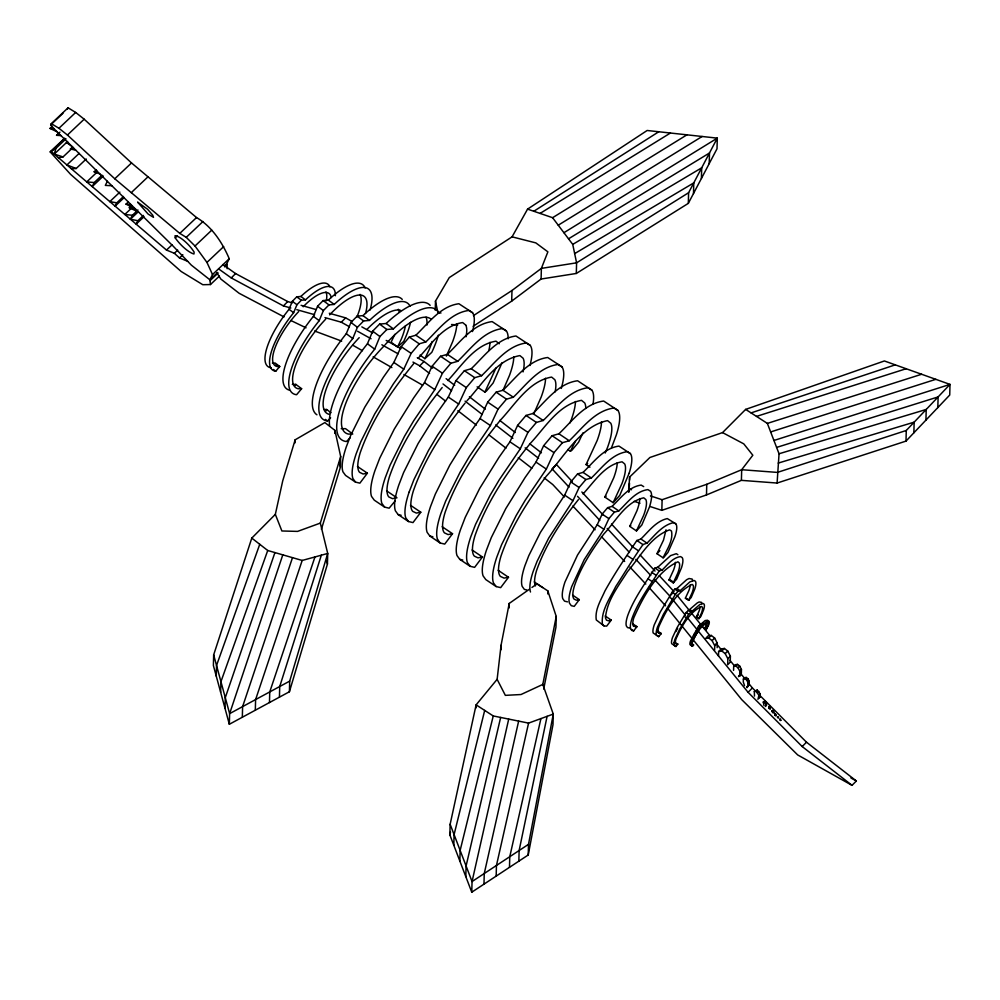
<?xml version="1.0" encoding="UTF-8"?>
<svg xmlns="http://www.w3.org/2000/svg" width="1000" height="1000" viewBox="0 0 1000 1000"><rect width="100%" height="100%" fill="white"/><g stroke="black" fill="none" stroke-linecap="round" stroke-linejoin="round"><path stroke-width="1.5" d="M213.663 654.875L213.388 665.512L229.338 724.275L289.413 691.75L327.438 564.087L327.713 553.45L320.325 523.1L340.675 456.525L334.925 430.4L324.862 422.575L295.15 439.812L282.738 480.788L275.338 514.362L251.788 538.1L213.663 654.875L229.625 713.637L229.338 724.275M216.262 676.1L216.537 665.462L259.75 544.3M220.662 692.312L220.938 681.675L267.725 550.5L251.788 538.1M225 708.288L225.287 697.65L274.925 552.587M242.325 717.237L242.613 706.6L292.5 557.65M255.312 710.212L255.6 699.575L302.188 560.45L327.713 553.45L289.688 681.125L289.413 691.75M269.475 702.55L269.75 691.912L314.95 556.95M279.438 697.15L279.725 686.513L321.337 555.2M295.062 442.85L295.15 439.812M334.837 433.438L334.925 430.4M321.4 529.3L340.4 467.163L340.675 456.525M435.25 310.225L435.487 301.112L449.3 277.575L512.075 236.85L527.562 209.125L647.15 130.488L717.288 138.138L717.013 148.775L688.325 203.363L576.312 273.463L541.1 279.025L511.688 301.137L473.15 326.275M531.962 587.45L537.025 583.9L547.837 590.887L556.237 616.462L542.8 684.425L553.275 714.075L552.987 724.712L528.225 854.987L471.763 892.2L449.862 834.925L450.138 824.287L476.112 704.862L497.125 679.325L501.062 645.275L509.212 603.45L529.438 589.225M453.812 845.25L454.087 834.613L484.688 710.413M459.85 861.05L460.138 850.413L493.25 715.95L476.112 704.862L476.037 707.9M465.812 876.625L466.087 865.987L500.637 717.45M471.763 892.2L472.05 881.562L508.713 719.075M483.975 884.15L484.25 873.512L518.65 721.1M500.938 649.837L501.062 645.275M496.175 876.1L496.45 865.475L528.575 723.112L553.275 714.075L528.5 844.35L528.225 854.987M511.688 301.137L511.975 290.5L541.375 268.387L576.587 262.825L688.6 192.725L717.288 138.138L563.925 232.712M509.087 608.013L509.212 603.45M509.487 867.337L509.762 856.7L540.925 718.587M518.85 861.162L519.125 850.525L547.1 716.338M541.1 279.025L541.375 268.387L547.875 251.838L535.825 242.887L512.075 236.85M547.75 593.925L547.837 590.887M556.237 616.462L555.962 627.1L543.713 689.025M576.312 273.463L576.587 262.825L572.737 244.4L552.587 217.7L527.562 209.125M628.525 491.825L629.663 477.013L649.912 457.488L722.55 432.6L745.65 409.4L884.375 360.962L950 384.4L949.725 395.037L906 441.1L777.1 483.05L741.4 480.35L706.488 494.938L661.838 510.35L650.175 506.55M629.5 483.088L628.987 492.062M629.575 480.05L629.663 477.013M661.838 510.35L662.113 499.712L706.762 484.3L741.688 469.712L777.387 472.413L906.275 430.475L950 384.4L773.938 440.475M688.325 203.363L688.6 192.725M693.5 193.525L693.775 182.887L574.663 253.612M701.413 178.463L701.688 167.825L572.737 244.4M709.212 163.625L709.488 152.988L568.525 238.812M706.488 494.938L706.762 484.3M714.613 650.225L714.725 645.713L712.1 640.612L708.725 637.987L705.487 638.525M717.163 647.663L717.275 643.15L714.65 638.05L711.275 635.425L708.037 635.962L706.338 637.675M718.487 656.062L718.6 651.55L721.15 648.988L724.388 648.438L727.763 651.075L730.387 656.175L730.225 662.188L727.688 664.75L727.837 658.737L725.212 653.637L721.838 651.012L718.6 651.55M733.575 670.387L733.675 666.425L735.35 664.725L737.487 664.375L739.712 666.1L741.45 669.475L741.35 673.438L740.15 676.062M741.4 480.35L741.688 469.712L752.825 455.238L743.775 443.862L722.55 432.6M740.537 674.5L738.5 676.675L739.663 675.138L739.775 671.162L738.037 667.8L735.812 666.062L733.675 666.425M749.188 684.312L747 687.575L749.188 684.312L749.262 681.3L747.95 678.75L746.263 677.438L744.65 677.7L743.375 678.988L743.288 682L744.55 685.662M747.913 685.588L747.987 682.588L746.675 680.025L744.987 678.713L743.375 678.988M759.513 697.712L760.2 693.9L757.2 690.037L754.312 691.587L754.475 696.062M757.962 699.35L758.925 695.175L755.925 691.312L754.312 691.587M766.237 705.562L766.637 703.388L764.925 701.188L763.275 702.075L763.962 705.413M765.362 706.5L765.913 704.125L764.2 701.925L763.275 702.075M769.188 708.6L768.85 706.7L769.675 706.263L770.25 708.55M769.188 708.375L769.212 706.338M770.25 708.787L768.85 706.7M777.1 483.05L779.05 453.762L767.362 423.4L745.65 409.4M773.875 712.175C773.1 714.038 771.9 711.875 772.212 710.662L773.525 710.588L773.7 712.4M772.575 710.3L772.2 711.513M773.512 712.537L772.212 710.662M774.638 714.137L775.925 716.025L776.312 714.8L775 713.775L774.688 715.413M774.975 714.638L775 713.775M777.475 717.6L778.062 716.688L778.65 718.062L777.487 717M779.762 719.875L780.35 718.962L780.938 720.337M780.688 720.588L779.775 719.275M906 441.1L906.275 430.475M913.875 432.8L914.15 422.163L778.213 463.088M925.938 420.087L926.213 409.462L779.05 453.762M937.825 407.562L938.112 396.925L776.612 447.413M666.038 529.825L663.5 540.125L656.988 553.713L663.088 557.812L664.025 557.137L667.95 552.425L674.812 536.912A47.425 11.25 -55.9 0 0 675.7 523.713L667.288 518.575C656.075 521.112 648.713 531.362 640.888 539.012L636.862 540.487C625.825 556.9 614.575 573.587 604.888 591.062C600.938 600.125 594.712 609.675 596.275 619.95L603.975 625.875L606.663 626.15L611.263 620.1L605.163 615.988M449.862 834.925L450.525 831.9M71.988 148.463L63.05 156.912L54.237 154.113L55.963 148.338L66.013 138.837M282.8 554.85L229.625 713.637L289.688 681.125M273.475 369.5L275.775 371.213L279.75 366.45L275.15 363.038L272.425 363.062M295.363 385.6L295.812 384.375L301.625 388.7L296.6 394.725A65.838 21.988 -53.4 0 1 319.212 320.675L323.387 310.562L328.963 304.9L334.188 304.425A62.025 20.712 -53.4 0 1 370.062 310.038M326.2 410.863L326.7 409.487L331.012 412.7M502.088 362.625L493.125 383L486.463 391.012L484.875 392.088L477.113 386.85M611.475 447.837L616.35 434.888A94.6 22.675 -56 0 0 617.9 410.4L603.663 401.037C584.538 403.525 571.987 421.325 558.913 433.787L552.087 435.725L543.65 445.675L536.013 462.113L525.163 477.425L505.775 508.65L491.287 537.625L486.45 550.175A100.4 24.062 -56 0 0 483.088 575.862L485.788 579.587L496.15 586.562L500.675 587.625L508.5 577.263L498.137 570.288M629.138 473.263L619.763 495.387L613.15 502.675L604.837 497.075L613.737 477.775A63.913 15.312 -56 0 0 617.212 462.75M409.113 492.113L413.95 479.562L428.425 450.588L437.65 435.025L458.675 404.05L466.312 387.612L474.75 377.663L481.575 375.725C494.65 363.263 507.2 345.462 526.325 342.975L530.212 345.363A94.6 22.675 -56 0 1 529.938 365.525M271.188 367.788A52.013 17.363 -53.4 0 1 289.05 309.288L292.35 301.3L296.75 296.837L300.875 296.45A49 16.363 -53.4 0 1 329.925 286.837M275.775 371.213A52.013 17.363 -53.4 0 1 293.637 312.712L296.938 304.725L301.337 300.25L305.475 299.875A49 16.363 -53.4 0 1 335.35 295.738M289.413 390.15A65.838 21.988 -53.4 0 1 313.4 316.35L317.575 306.238L323.137 300.575L328.375 300.1A62.025 20.712 -53.4 0 1 365.138 287.925M316.938 414.8A73.338 24.488 -53.4 0 1 346.287 333.713L350.938 322.45L357.15 316.15L362.975 315.613A69.088 23.062 -53.4 0 1 402.262 299.413M325.425 419.412L327.575 421.012A73.338 24.488 -53.4 0 1 352.762 338.537L357.413 327.275L363.625 320.962L369.45 320.425A69.088 23.062 -53.4 0 1 410.05 306.125M329.625 425.688A82.137 27.425 -53.4 0 1 367.45 343.775L372.663 331.163L379.613 324.1L386.138 323.5A77.375 25.838 -53.4 0 1 430.138 305.35M350.3 437.575L346.5 441.55A82.137 27.425 -53.4 0 1 374.712 349.175L379.913 336.562L386.863 329.5L393.387 328.9A77.375 25.838 -53.4 0 1 438.862 312.875M495.962 368.038L484.875 392.088M569.95 422.987L571.1 420.225A79.638 19.087 -56 0 0 575.425 401.5M605.2 453.013L607.513 447.488A79.638 19.087 -56 0 0 610.775 423.237L607.575 420.625C580.438 426.112 563.975 457.3 546.275 476.225C528.05 500.75 511.05 526.812 501.062 555.887A81.875 19.625 -56 0 0 500.4 576.4L504.038 578.112L508.5 577.263M357.425 466.475L367.388 473.175L359.875 483.15L355.513 482.125L345.562 475.412L342.95 471.838A96.538 23.138 -56 0 1 346.188 447.137L350.838 435.062L364.762 407.212L383.413 377.188L393.85 362.45L401.188 346.65L409.3 337.088L415.863 335.225C428.438 323.237 440.5 306.125 458.888 303.738L472.587 312.738A90.962 21.8 -56 0 1 472.475 331.55M410.45 505.25L420.8 512.225L412.987 522.587L408.45 521.525L398.1 514.55L395.4 510.825A100.4 24.062 -56 0 1 398.762 485.138L403.6 472.587L418.075 443.612L437.475 412.388L448.325 397.075L455.962 380.637L464.387 370.688L471.225 368.75C484.3 356.287 496.838 338.488 515.975 336L530.212 345.363M442.188 526.737L452.537 533.713L444.725 544.087L440.2 543.025L429.837 536.05L427.137 532.325A100.4 24.062 -56 0 1 430.5 506.625L435.337 494.075L449.812 465.112L469.212 433.888L480.062 418.562L487.7 402.137L496.138 392.188L502.962 390.25C516.038 377.775 528.587 359.988 547.712 357.5L561.95 366.85A94.6 22.675 -56 0 1 561.287 388.425M472.088 550.013L482.438 556.987L474.625 567.35L470.087 566.287L459.738 559.312L457.025 555.588A100.4 24.062 -56 0 1 460.4 529.9L465.238 517.337L479.712 488.375L499.113 457.15L509.95 441.825L517.587 425.4L526.025 415.45L532.863 413.512C545.938 401.05 558.475 383.25 577.6 380.763L591.85 390.112A94.6 22.675 -56 0 1 593.038 403.8M572.575 595.1L579.312 599.637L574.225 606.375L571.287 605.688L569.525 603.263A65.275 15.637 -56 0 1 571.712 586.562L584.263 559.575L603.925 529.312L608.9 518.638L614.375 512.163L618.812 510.913C627.325 502.8 635.475 491.238 647.9 489.613L650.438 491.163A61.5 14.737 -56 0 1 649.425 507.088L641.825 525.013L636.462 530.913L629.738 526.375L636.95 510.737A51.775 12.412 -56 0 0 639.763 498.562M675.375 562.288A32.95 7.9 -56 0 1 673.575 570.037L668.988 579.987L673.275 582.875L676.688 579.113L681.513 567.7A39.137 9.375 -56 0 0 682.163 557.575L680.55 556.587C672.638 557.625 667.45 564.987 662.038 570.138L659.212 570.938C649.587 586.15 638.375 601.087 632.062 618.288A41.537 9.95 -56 0 0 630.675 628.913L631.788 630.462L633.663 630.9L636.9 626.613L632.612 623.725M660.863 634.038L661.125 633.413L657.887 631.225L657.625 631.85L660.863 634.038L658.675 636.65L656.413 635.15A31.4 7.525 -56 0 1 657.475 627.125L663.512 614.138L675.362 594.438L678 591.325L680.138 590.725L689.85 581.912L694.125 580.475L695.35 581.225A29.588 7.088 -56 0 1 694.862 588.875L691.2 597.5L688.625 600.337L685.387 598.162L688.85 590.638A24.913 5.975 -56 0 0 690.212 584.788M700.062 606.763A19.087 4.575 -56 0 1 699.025 611.25L696.375 617.013L698.85 618.688L700.825 616.512L703.625 609.9A22.675 5.438 -56 0 0 704 604.025L703.075 603.462L699.788 604.55L688.688 614.15L679.613 629.25L674.975 639.2A24.062 5.763 -56 0 0 674.175 645.362L675.9 646.513L677.775 644.025L674.225 642.55M693.462 645.1L692.125 643.838L693.462 645.1L692.487 646.287L691.462 645.612A14.2 3.4 -56 0 1 691.938 641.975L700.025 627.2L706.575 621.538L709.062 621.225A13.375 3.2 -56 0 1 708.838 624.688L706.025 629.862L704.55 628.888L706.125 625.475A11.262 2.7 -56 0 0 706.737 622.837M355.513 482.125L352.912 478.537A96.538 23.138 -56 0 1 356.15 453.837L360.8 441.775L374.725 413.913L393.375 383.888L403.8 369.162L411.15 353.363L419.25 343.8L425.825 341.938C438.4 329.95 450.45 312.838 468.85 310.438L472.587 312.738M395.1 501L389.137 508.175L384.6 507.113L374.25 500.138L371.538 496.413A100.4 24.062 -56 0 1 374.9 470.725L379.738 458.175L394.225 429.2L413.612 397.975L424.462 382.663L432.1 366.225L440.538 356.275L447.375 354.338C460.45 341.875 472.987 324.075 492.113 321.587L506.362 330.95A94.6 22.675 -56 0 1 508.15 338.812M384.6 507.113L381.887 503.387A100.4 24.062 -56 0 1 385.262 477.7L390.087 465.15L404.575 436.175L413.787 420.613L434.812 389.637L442.45 373.2L450.887 363.25L457.725 361.312C470.8 348.85 483.338 331.05 502.463 328.562L506.362 330.95M437.488 539.3A100.4 24.062 -56 0 1 440.85 513.612L445.688 501.05L460.175 472.088L469.387 456.525L490.412 425.538L498.05 409.113L506.488 399.162L513.325 397.225C526.4 384.75 538.938 366.962 558.062 364.475L561.95 366.85M470.087 566.287L467.388 562.562A100.4 24.062 -56 0 1 470.75 536.875L475.588 524.312L490.062 495.35L499.275 479.787L520.312 448.8L527.95 432.375L536.388 422.425L543.212 420.487C556.287 408.025 568.837 390.225 587.962 387.738L591.85 390.112M496.15 586.562L493.438 582.837A100.4 24.062 -56 0 1 496.8 557.15L501.637 544.6L516.125 515.625L525.337 500.075L546.362 469.087L554 452.65L562.438 442.7L569.275 440.763C582.35 428.3 594.888 410.5 614.012 408.013L617.9 410.4M582.95 432.875L578.612 442.175L571.95 450.188L570.363 451.25L567.775 449.513M526.788 589.963L524.362 589.4L522.188 586.4A80.575 19.312 -56 0 1 524.888 565.788L528.775 555.712L540.4 532.463L564.663 495.112L570.8 481.925L577.562 473.938L583.05 472.388C593.55 462.375 603.612 448.1 618.962 446.1L630.388 453.612A75.925 18.2 -56 0 1 629.138 473.263M530.5 592A80.575 19.312 -56 0 1 533.2 571.388L537.087 561.312L548.7 538.062L572.975 500.712L579.113 487.512L585.875 479.538L591.362 477.987C601.85 467.975 611.925 453.7 627.275 451.7L630.388 453.612M567.5 601.85L564.55 601.15L562.788 598.725A65.275 15.637 -56 0 1 564.975 582.025L577.537 555.037L597.2 524.788L602.163 514.1L607.65 507.638L612.087 506.375C620.588 498.263 628.737 486.7 641.175 485.087L643.7 486.625M629.388 628.013L627.513 627.575L626.388 626.025A41.537 9.95 -56 0 1 627.775 615.4C634.087 598.2 645.3 583.263 654.938 568.062L657.763 567.25L670.612 555.6L676.275 553.7L677.875 554.688M658.675 636.65L653.175 632.975A31.4 7.525 -56 0 1 654.225 624.938L660.275 611.95L672.125 592.25L674.762 589.15L676.9 588.538L686.612 579.725L689.038 578.525L692.113 579.038A29.588 7.088 -56 0 1 692.638 580.737M675.9 646.513L671.688 643.688A24.062 5.763 -56 0 1 672.5 637.525L677.125 627.575L686.2 612.487L697.312 602.888L699.163 601.962L701.525 602.362A22.675 5.438 -56 0 1 701.925 603.663M692.487 646.287L689.987 644.625A14.2 3.4 -56 0 1 690.475 640.987L698.562 626.213L705.113 620.55L707.588 620.237A13.375 3.2 -56 0 1 707.837 621M706.688 625.525L704.55 628.888M394.837 334.325L391.112 342.225L397.587 347.038L403.75 341.362A69.088 23.062 -53.4 0 0 410.538 322.312M397.587 347.038L401.312 339.137A58.125 19.412 -53.4 0 0 405.412 325.925M420.075 355.1L424.913 358.7L429.075 349.85A65.1 21.738 -53.4 0 0 432.075 341.538M603.975 625.875L602.375 624.062C601 610.475 609.975 598.3 615.688 586.625C624.85 572.6 633.35 558.112 642.962 544.6L646.988 543.112C654.812 535.462 662.188 525.212 673.388 522.688L675.7 523.713M64.688 138.188L50.188 151.912L70.588 174.35L181.175 271.5L202.8 284.713L210.438 284.55L209.9 279.8L191.325 265.113L172.887 245.875L54.025 128.763L50.7 124.887L51.337 123.637L68.075 107.8L75.675 112.45L84.175 119.2L131.512 162.95L196.525 217.55C211.962 226.562 222.325 242.613 229.25 258.725L226.637 263.962L224.412 266.075M67.45 109.062L68.075 107.8M102.037 175.175L94.225 182.562L92.225 186.575L103.375 176.025M107.362 181.312L105.325 185.4L111.838 185.725M123.488 196.488L116.788 202.825L115.125 206.163L124.05 197.712M143.45 215.45L137.875 220.725L130.4 219.213L132.363 215.287L137.938 210.012M137.875 220.725L136.163 224.137L143.975 216.75M229.25 258.725L212.512 274.55L209.9 279.8L217.712 272.413M446.375 356.112L452.638 341.688A76.575 18.35 -56 0 0 456.8 323.675M502.95 390.475L509.462 375.475A79.638 19.087 -56 0 0 513.787 356.737M534.038 413.263L541.213 396.962A79.638 19.087 -56 0 0 545.538 378.237M570.363 451.25L575.588 440.925M589.95 467.175L586.062 464.562L597.163 440.513A79.638 19.087 -56 0 0 601.487 421.775M613.15 502.675L622.05 483.375A63.913 15.312 -56 0 0 624.663 463.913L622.1 461.812C604.812 464.588 594.225 481.975 583.025 493.938M636.462 530.913L643.675 515.275A51.775 12.412 -56 0 0 645.8 499.513L643.725 497.812C625.6 501.85 615.763 521.225 603.862 533.962C592.025 549.9 580.962 566.85 574.487 585.75A53.225 12.75 -56 0 0 574.05 599.075L576.413 600.2L579.312 599.637M673.275 582.875L677.862 572.925A32.95 7.9 -56 0 0 679.212 562.888L677.887 561.812C656.888 571.388 642.962 597.175 633.825 617.762A33.875 8.113 -56 0 0 633.55 626.25L636.9 626.613M688.625 600.337L692.1 592.825A24.913 5.975 -56 0 0 693.112 585.237L692.113 584.425C675.888 592.125 665.975 610.725 658.8 626.725A25.612 6.138 -56 0 0 658.587 633.138L661.125 633.413M698.85 618.688L701.513 612.913A19.087 4.575 -56 0 0 702.288 607.1L701.525 606.475C689.1 612.388 681.5 626.638 676 638.9A19.625 4.7 -56 0 0 675.837 643.812L677.775 644.025M706.025 629.862L707.588 626.462A11.262 2.7 -56 0 0 708.05 623.038L707.6 622.675C700.263 626.15 695.775 634.562 692.537 641.8A11.575 2.775 -56 0 0 692.438 644.7L693.587 644.812M663.088 557.812C666.888 549.5 673.4 540.575 671.5 531.038L669.6 529.85C650.588 536.6 640.113 556.912 627.537 571.587C618.525 585.9 606.9 600.525 605.45 617.925L606.475 620.163L608.638 620.837L611.263 620.1M675.875 631.538L677.625 628.25M693.5 635.513L694.7 633.5M696.038 631.487L697.463 629.55M413.575 363.8C391.712 390.588 371.763 419.8 360.25 452.625A78.725 18.863 -56 0 0 359.6 472.35L363.1 474L367.388 473.175M442.188 387.525C420.575 414.4 400.988 443.713 389.525 476.438A81.875 19.625 -56 0 0 388.85 496.95L392.488 498.663L396.95 497.812L386.587 490.838M465.1 403.088C443.9 429.65 424.675 458.587 413.375 490.85A81.875 19.625 -56 0 0 412.713 511.362L416.35 513.075L420.8 512.225M466.975 400.775C482.312 384.312 496.213 359.888 519.888 355.588L523.075 358.2A79.638 19.087 -56 0 1 523.05 371.912M578.387 499.637C561.263 521.038 545.737 544.362 536.625 570.375A65.713 15.75 -56 0 0 535.45 585.9M418.2 358.175C430.9 344.738 443.137 325.45 462.663 322.562L465.725 325.075M447.875 380.55C461.662 365.825 474.75 344.538 496.025 341.175L499.225 343.787M659.887 550.675L656.988 553.713M696.375 617.013L698.35 614.837M327.575 421.012L330.637 417.812M218.625 268.9L231.262 277.925L235.575 273.575L287.725 301.562L292.175 302.825M231.262 277.925L283.412 305.912L287.725 301.562M324.975 317.613L341.3 322.212L345.613 317.863L352.375 321.625M412.962 362.075L419.725 365.825L424.038 361.488L432.625 368.162M673.025 592.762L669.788 596.025L654.938 579.987M708.725 637.987L711.275 635.425M712.1 640.612L714.65 638.05M714.725 645.713L717.275 643.15M721.838 651.012L724.388 648.438M725.212 653.637L727.763 651.075M727.837 658.737L730.387 656.175M735.812 666.062L737.487 664.375M738.037 667.8L739.712 666.1M739.775 671.162L741.45 669.475M739.663 675.138L741.35 673.438M744.987 678.713L746.263 677.438M746.675 680.025L747.95 678.75M747.987 682.588L749.262 681.3M747.025 686.75L748.575 685.113M759.963 695.55L806.5 742.2L856.35 780.987L852.025 785.337L802.188 746.55L748.075 692.3L752.387 687.95L748.475 683.138M755.925 691.312L757.2 690.037M757.613 692.625L758.888 691.35M758.925 695.175L760.2 693.9M758.85 698.188L760.125 696.9M764.2 701.925L764.925 701.188M765.163 702.663L765.888 701.938M765.913 704.125L766.637 703.388M765.863 705.837L766.587 705.1M769.887 708.913L770.512 708.213M802.188 746.55L806.5 742.2M50.7 124.887L62.987 113.275M57.162 131.838L50 128.425L52.237 126.312M51.337 123.637L58.938 128.287L75.675 112.45M60.975 135.6L56.575 135.325L59.925 132.15M58.938 128.287L67.438 135.025L84.175 119.2M64.438 138.713L51.037 151.375L166.5 250.075L174.338 253.287L179.513 257.95L187.675 261.312M54.237 154.113L67.638 141.45M75.788 150.2L70.425 148.975L72.663 146.862M79.2 153.338L66.925 164.95L76.175 168.512L86.225 159.012M99.862 173.925L94.162 171.788L96.4 169.675M96.8 172.4L86.75 181.9L94.225 182.562M67.438 135.025L114.775 178.775L131.512 162.95M119.862 192.125L109.812 201.625L116.788 202.825M114.775 178.775L131.275 192.638L148.012 176.8M131.537 205.625L129.312 207.738L135.488 209.025L126.013 204.112L128.25 202.013M131.525 208.125L124.825 214.45L132.363 215.287M130.4 219.213L138.212 211.825M131.275 192.638L179.788 233.388L196.525 217.55M175.263 237.913L175.05 235.7A16.587 5.15 46.6 0 1 194.125 252.1L193.962 254A18.375 5.7 46.6 0 1 175.263 237.913L177.438 235.85M166.5 250.075L172.087 244.8M179.788 233.388L186.238 237.35L202.975 221.513M174.338 253.287L177.688 250.125M179.513 257.95L182.862 254.775M212.512 274.55L206.95 262.413L195.012 246L211.75 230.162M206.95 262.413L223.688 246.588M210.113 280.6L217.925 273.212M224.625 266.875L226.863 264.762L226.637 263.962M210.438 284.55L219.363 276.112M701.875 624.362L703.225 623.112M56.575 135.325L58.738 133.4M586.062 464.562L587.663 463.488M604.837 497.075L606.112 496.225M629.738 526.375L630.775 525.688M668.988 579.987L669.65 579.538L673.938 582.425M685.387 598.162L689.125 600.013M528.5 844.35L472.05 881.562L450.138 824.287M473.425 315.637L511.975 290.5M533.812 211.262L658.787 131.75M50.188 151.912L55.963 148.338M540.075 213.412L670.425 133.025M552.587 217.7L686.963 134.825M558.25 225.2L702.125 136.488M542.8 684.425L521 694.525L505.35 695.362L497.125 679.325M424.913 358.7L431.8 352.337A77.375 25.838 -53.4 0 0 438.363 335.175M320.325 523.1L297.562 531.4L281.887 530.975L275.338 514.362M751.075 412.9L895.263 364.85M756.5 416.4L906.15 368.738M767.362 423.4L921.625 374.263M770.65 431.938L935.812 379.338M70.425 148.975L73.6 148.05M452.537 533.713L448.088 534.575L444.45 532.863A81.875 19.625 -56 0 1 445.112 512.35C457.1 478.2 477.85 447.825 500.575 419.963C515.337 404.25 528.888 380.962 551.625 377.088L554.812 379.7A79.638 19.087 -56 0 1 555.112 391.875M482.438 556.987L477.987 557.837L474.338 556.125A81.875 19.625 -56 0 1 475.012 535.612C486.987 501.475 507.738 471.087 530.475 443.225C545.225 427.512 558.775 404.225 581.525 400.35L584.712 402.962A79.638 19.087 -56 0 1 585.775 408.475M691.488 643.95L692.125 643.838M58.475 157.738L63.05 156.912M94.162 171.788L97.163 171.262M71.375 168.762L76.175 168.512M279.75 366.45L277.013 366.488A42.4 14.15 -53.4 0 1 298.65 311.625M292.35 384.412L295.812 384.375M301.625 388.7L298.163 388.738A53.663 17.913 -53.4 0 1 325.712 319.137M324.137 409.525L326.7 409.487M341.2 428.7L345.513 428.65L352.762 434.038L348.45 434.087A66.95 22.35 -53.4 0 1 346.463 401.6A66.95 22.35 -53.4 0 1 384.012 346.025M50 128.425L54.025 128.763M441 312.987L437.912 312.738L435.487 301.112M451.538 324.5L457.713 325.012M126.013 204.112L131.075 204.675M493.25 715.95L528.575 723.112M398.1 514.55L401.125 515.262M429.837 536.05L432.863 536.763M459.738 559.312L462.762 560.025M301.087 305.325L315.925 309.513M329.288 313.263L345.613 317.863M283.412 305.912L290.837 308M296.775 309.675L314.587 314.688M267.725 550.5L302.188 560.45M628.6 488.787L631.525 489.738M650.462 495.913L662.113 499.712M634.15 501.325L639.987 503.225M306.05 327.825L290.875 320.5M314.6 331.012L341.675 341.112M69.262 143.775L66.438 142.463L71.787 146.25M129.312 207.738L138.7 212.188M284.062 316.913L239.1 293.263L220.837 279.05L216.788 272.688M361.838 326.887L372.663 332.912M386.188 340.425L401.05 348.7M417.275 357.725L424.038 361.488M341.3 322.212L349.412 326.725M357.525 331.238L371.05 338.762M381.863 344.775L398.088 353.8M850.913 777.95L856.35 780.987M852.025 785.337L797.688 754.938L741.7 699.613L667.525 608.212M353.062 345.363L362.425 350.725M373.137 356.85L391.863 367.575M403.9 374.475L422.625 385.2M640.888 539.012L646.988 543.112M636.862 540.487L642.962 544.6M631.888 546.362L637.987 550.462M627.4 555.65L633.5 559.75M471.225 368.75L481.575 375.725M502.962 390.25L513.325 397.225M447.375 354.338L457.725 361.312M532.863 413.512L543.212 420.487M415.863 335.225L425.825 341.938M558.913 433.787L569.275 440.763M464.387 370.688L474.75 377.663M496.138 392.188L506.488 399.162M440.538 356.275L450.887 363.25M526.025 415.45L536.388 422.425M409.3 337.088L419.25 343.8M552.087 435.725L562.438 442.7M455.962 380.637L466.312 387.612M487.7 402.137L498.05 409.113M432.1 366.225L442.45 373.2M401.188 346.65L411.15 353.363M517.587 425.4L527.95 432.375M543.65 445.675L554 452.65M583.05 472.388L591.362 477.987M577.562 473.938L585.875 479.538M612.087 506.375L618.812 510.913M448.325 397.075L458.675 404.05M480.062 418.562L490.412 425.538M424.462 382.663L434.812 389.637M393.85 362.45L403.8 369.162M570.8 481.925L579.113 487.512M509.95 441.825L520.312 448.8M607.65 507.638L614.375 512.163M536.013 462.113L546.362 469.087M602.163 514.1L608.9 518.638M564.663 495.112L572.975 500.712M597.2 524.788L603.925 529.312M657.763 567.25L662.038 570.138M654.938 568.062L659.212 570.938M676.9 588.538L680.138 590.725M651.438 572.175L655.725 575.05M674.762 589.15L678 591.325M672.125 592.25L675.362 594.438M648.288 578.975L652.562 581.85M689.862 609.637L692.35 611.312M669.737 597.4L672.975 599.575M688.225 610.1L690.713 611.775M696.75 616.75L699.237 618.425M686.2 612.487L688.688 614.15M700.713 624.525L702.175 625.513M699.75 624.8L701.213 625.788M704.775 628.725L706.25 629.712M684.375 616.425L686.85 618.1M698.562 626.213L700.025 627.2M697.475 628.538L698.938 629.525M675.088 642.825L677.575 644.5M634.4 625.988L636.55 627.425M631.525 629.45L633.663 630.9M534.275 581.925L542.587 587.525M222.938 264.55L235.575 273.575M386.138 323.5L393.387 328.9M379.613 324.1L386.863 329.5M362.975 315.613L369.45 320.425M357.15 316.15L363.625 320.962M372.663 331.163L379.913 336.562M328.375 300.1L334.188 304.425M323.137 300.575L328.963 304.9M350.938 322.45L357.413 327.275M317.575 306.238L323.387 310.562M367.45 343.775L374.712 349.175M300.875 296.45L305.475 299.875M296.75 296.837L301.337 300.25M346.287 333.713L352.762 338.537M313.4 316.35L319.212 320.675M292.35 301.3L296.938 304.725M289.05 309.288L293.637 312.712M275.95 364.862L279.387 367.425M446.1 378.65L454.675 385.325M469.387 396.775L485.325 409.175M499.787 420.425L515.337 432.525M529.587 443.625L541.438 452.837M419.725 365.825L429.538 373.462M443.013 383.95L451.587 390.625M465.075 401.125L482.225 414.475M495.712 424.963L512.875 438.312M525.125 447.85L538.612 458.338M436.925 394.4L445.55 401.112M457.875 410.7L476.362 425.1M488.688 434.688L505.95 448.113M518.275 457.713L531.838 468.263M544.163 477.85L552.788 484.562L564.412 497M186.238 237.35L195.012 246M752.387 687.95L755.638 691.2M572.875 506.05L595.075 529.788M601.413 536.562L624.663 561.438M629.95 567.087L645.812 584.038M648.975 587.438L665.562 605.812M572.312 481.675L556.4 464.487L552.087 468.837L569.05 487.163M581.85 491.987L603.062 514.913M611.538 524.075L632.75 546.987M640.175 555.013L655.013 571.05M659.25 575.638L674.1 591.675M577.537 496.337L599.8 520.4M607.225 528.425L629.487 552.487M635.85 559.362L650.7 575.4M677.038 595.288L689.762 610.938M691.712 613.337L710.312 636.2M716.188 643.425L721.075 649.438M729.887 660.275L734.775 666.287M740.65 673.512L744.562 678.325M673.7 600.837L685.45 615.275M687.4 617.688L748.075 692.3M437.488 539.3L440.2 543.025M408.45 521.525L405.75 517.8A100.4 24.062 -56 0 1 409.113 492.113M326.7 561.05L327.438 564.087M339.438 462.812L340.4 467.163M226.863 264.762L227.175 268.712M360.1 294.4A52.188 17.425 -53.4 0 1 356.975 316.887M329.637 314.875A52.188 17.425 -53.4 0 1 365.5 313.512M303.188 306.75A41.225 13.762 -53.4 0 1 331.2 297.538M325.95 291.95A41.225 13.762 -53.4 0 1 326.287 300.875M366.887 329.462A58.125 19.412 -53.4 0 1 400.887 310.487M329.325 414.35A59.775 19.963 -53.4 0 1 359.2 337.663M398.312 309.275A58.125 19.412 -53.4 0 1 399.263 312.312M384.963 344.95A65.1 21.738 -53.4 0 1 431.163 319.3M426.062 317.162A65.1 21.738 -53.4 0 1 427 325.025M465.725 325.075A76.575 18.35 -56 0 1 466.012 336.8M489.938 342.325A79.638 19.087 -56 0 1 488.837 350.525M690.763 642.113A11.575 2.775 -56 0 1 691.075 640.812M137.713 202.25L148.1 214.05L153.5 217.35L152.738 215.2L147.575 209.225L137.713 202.25"/></g></svg>
